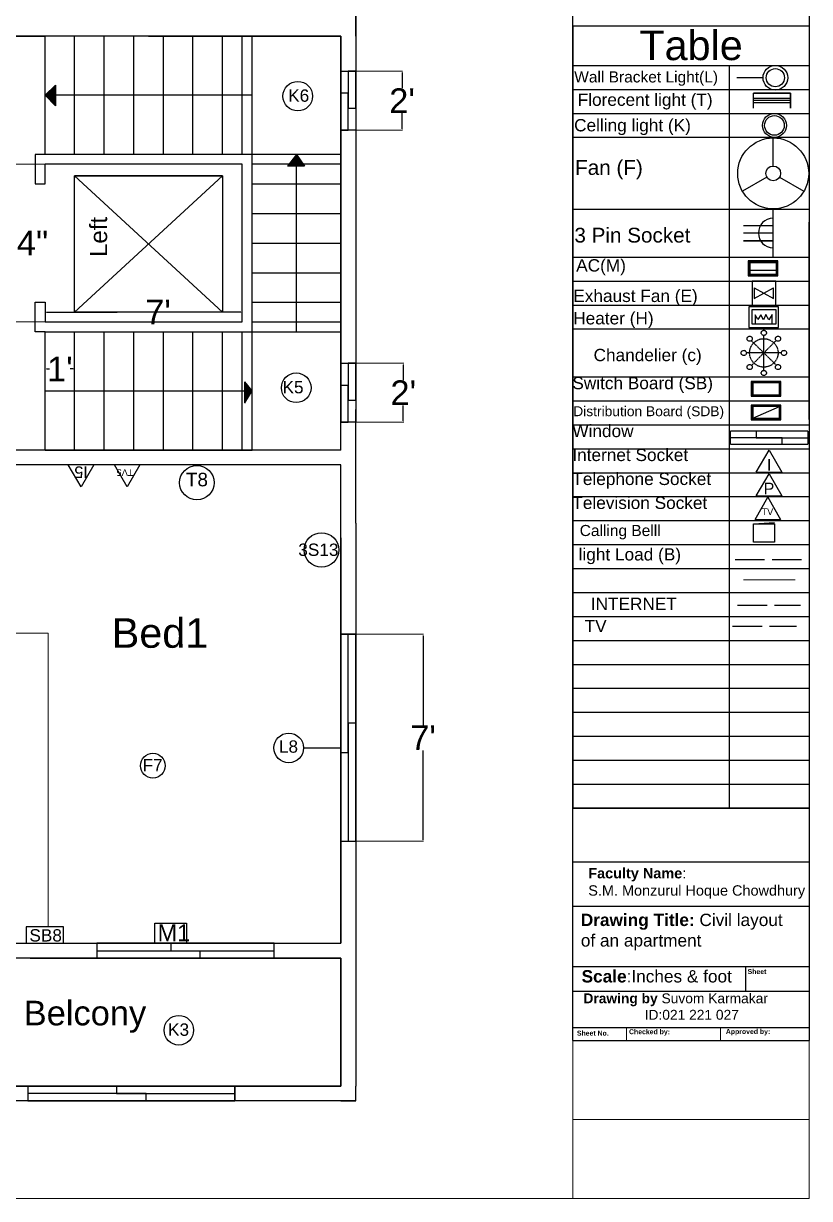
# Model space of a CAD drawing. Header units: inches. Extents: x 1396 to 31789, y 4626 to 27828.
# Drawn here: x 24686.2 to 25005, y 26035.4 to 26512.1 of the extents above; entities that cross this region are included whole.
import ezdxf
from ezdxf.enums import TextEntityAlignment as Align

# ---------------------------------------------------------------- set-up
doc = ezdxf.new("R2010")
doc.units = ezdxf.units.IN
doc.header["$MEASUREMENT"] = 0
doc.linetypes.add('ACAD_ISO02W100', pattern=[15, 12, -3])
for name, color, linetype in [('bath', 4, 'Continuous'), ('freecads.com', 7, 'Continuous'), ('iNTERNET', 30, 'ACAD_ISO02W100'), ('light_dwgmodels.com', 250, 'ACAD_ISO02W100'), ('TV WIRE', 62, 'ACAD_ISO02W100')]:
    doc.layers.add(name, color=color, linetype=linetype)
doc.layers.add('block cover', color=7, linetype='Continuous', lineweight=30)
doc.layers.add('text', color=6, linetype='Continuous', lineweight=9)
doc.styles.add('Arial', font='arial.ttf')
doc.styles.add('Arial_B_1', font='arialbd.ttf', dxfattribs={"height": 2})
doc.styles.get("Standard").update_dxf_attribs({"font": 'arial.ttf'})
doc.dimstyles.new('civil layout', dxfattribs={"dimtxt": 10, "dimasz": 0.625, "dimexe": 0.18, "dimexo": 0.0625, "dimgap": 0.09, "dimtad": 0, "dimtih": 1, "dimtoh": 1, "dimdec": 1, "dimzin": 0, "dimdsep": 46, "dimlunit": 4, "dimtxsty": 'Standard', "dimcen": 0.09, "dimclrd": 256, "dimclre": 256, "dimclrt": 256, "dimadec": 0, "dimazin": 0, "dimtfac": 1.5, "dimtdec": 1, "dimtofl": 0, "dimtmove": 0, "dimatfit": 0, "dimfxl": 1, "dimtolj": 1, "dimtzin": 0, "dimlwe": -1, "dimarcsym": 0})
pattern_1 = [(135, (24829.32332, 26108.02239), (-0.088388348, -0.088388348), [])]

# ---------------------------------------------------------------- blocks, each defined once
blk = doc.blocks.new('chandelier')
at = {"color": 0}
for p, q in [((193, -189), (-193, 189)), ((189, 193), (-189, -193)), ((0, -270), (0, 270)), ((270, 0), (-270, 0))]:
    blk.add_line(p, q, dxfattribs=at)
for centre, radius in [((-219, 219), 40), ((0, 0), 220), ((0, 310), 40), ((219, 219), 40), ((-310, 0), 40), ((310, 0), 40), ((-219, -219), 40), ((219, -219), 40), ((0, -310), 40)]:
    blk.add_circle(centre, radius, dxfattribs=at)
blk = doc.blocks.new('*D181')
at = {"layer": 'Defpoints', "color": 0, "transparency": 16777216}
for p in [(24694.91, 26387.02), (24706.91, 26387.02), (24706.91, 26371.95)]:
    blk.add_point(p, dxfattribs=at)
at = {"layer": 'text', "transparency": 16777216}
for p, q in [((24694.91, 26386.96), (24694.91, 26371.77)), ((24706.91, 26386.96), (24706.91, 26371.77))]:
    blk.add_line(p, q, dxfattribs=at)
at = {"layer": 'text', "lineweight": -2, "transparency": 16777216}
for p, q in [((24695.54, 26371.95), (24696.69, 26371.95)), ((24706.29, 26371.95), (24705.13, 26371.95))]:
    blk.add_line(p, q, dxfattribs=at)
at = {"layer": 'text', "transparency": 16777216}
for points in [[(24695.54, 26372.05), (24695.54, 26371.85), (24694.91, 26371.95)], [(24706.29, 26372.05), (24706.29, 26371.85), (24706.91, 26371.95)]]:
    blk.add_solid(points, dxfattribs=at)
at = {"layer": 'text', "transparency": 16777216, "insert": (24700.91, 26371.95), "char_height": 10, "attachment_point": 5}
blk.add_mtext("\\A1;1'", dxfattribs=at)
blk = doc.blocks.new('*D182')
at = {"layer": 'Defpoints', "color": 0, "transparency": 16777216}
for p in [(24682.28, 26455.02), (24694.91, 26455.02), (24694.91, 26391.02)]:
    blk.add_point(p, dxfattribs=at)
at = {"layer": 'text', "transparency": 16777216}
for p, q in [((24694.85, 26455.02), (24682.1, 26455.02)), ((24694.85, 26391.02), (24682.1, 26391.02))]:
    blk.add_line(p, q, dxfattribs=at)
at = {"layer": 'text', "lineweight": -2, "transparency": 16777216}
for p, q in [((24682.28, 26454.39), (24682.28, 26428.19)), ((24682.28, 26391.64), (24682.28, 26417.84))]:
    blk.add_line(p, q, dxfattribs=at)
at = {"layer": 'text', "transparency": 16777216}
for points in [[(24682.18, 26454.39), (24682.39, 26454.39), (24682.28, 26455.02)], [(24682.18, 26391.64), (24682.39, 26391.64), (24682.28, 26391.02)]]:
    blk.add_solid(points, dxfattribs=at)
at = {"layer": 'text', "transparency": 16777216, "insert": (24682.28, 26423.02), "char_height": 10, "attachment_point": 5}
blk.add_mtext('\\A1;5\'-4"', dxfattribs=at)
blk = doc.blocks.new('*D183')
at = {"layer": 'Defpoints', "color": 0, "transparency": 16777216}
for p in [(24694.91, 26395.02), (24694.91, 26391.02), (24774.91, 26391.02)]:
    blk.add_point(p, dxfattribs=at)
at = {"layer": 'text', "transparency": 16777216}
for p, q in [((24694.91, 26391.08), (24694.91, 26395.2)), ((24774.91, 26391.08), (24774.91, 26395.2))]:
    blk.add_line(p, q, dxfattribs=at)
at = {"layer": 'text', "lineweight": -2, "transparency": 16777216}
for p, q in [((24695.54, 26395.02), (24724.11, 26395.02)), ((24774.29, 26395.02), (24745.72, 26395.02))]:
    blk.add_line(p, q, dxfattribs=at)
at = {"layer": 'text', "transparency": 16777216}
for points in [[(24695.54, 26395.12), (24695.54, 26394.92), (24694.91, 26395.02)], [(24774.29, 26395.12), (24774.29, 26394.92), (24774.91, 26395.02)]]:
    blk.add_solid(points, dxfattribs=at)
at = {"layer": 'text', "transparency": 16777216, "insert": (24734.91, 26395.02), "char_height": 10, "attachment_point": 5}
blk.add_mtext("\\A1;   7'", dxfattribs=at)
blk = doc.blocks.new('*D186')
at = {"layer": 'Defpoints', "color": 0, "transparency": 16777216}
for p in [(24820.91, 26264.31), (24820.91, 26180.31), (24848.22, 26180.31)]:
    blk.add_point(p, dxfattribs=at)
at = {"layer": 'text', "transparency": 16777216}
for p, q in [((24820.98, 26264.31), (24848.4, 26264.31)), ((24820.98, 26180.31), (24848.4, 26180.31))]:
    blk.add_line(p, q, dxfattribs=at)
at = {"layer": 'text', "lineweight": -2, "transparency": 16777216}
for p, q in [((24848.22, 26263.69), (24848.22, 26227.4)), ((24848.22, 26180.94), (24848.22, 26217.22))]:
    blk.add_line(p, q, dxfattribs=at)
at = {"layer": 'text', "transparency": 16777216}
for points in [[(24848.11, 26263.69), (24848.32, 26263.69), (24848.22, 26264.31)], [(24848.11, 26180.94), (24848.32, 26180.94), (24848.22, 26180.31)]]:
    blk.add_solid(points, dxfattribs=at)
at = {"layer": 'text', "transparency": 16777216, "insert": (24848.22, 26222.31), "char_height": 10, "width": 23.3269, "attachment_point": 5}
blk.add_mtext("\\A1;7'", dxfattribs=at)
blk = doc.blocks.new('*D188')
at = {"layer": 'Defpoints', "color": 0, "transparency": 16777216}
for p in [(24820.91, 26492.81), (24820.91, 26468.81), (24839.72, 26468.81)]:
    blk.add_point(p, dxfattribs=at)
at = {"layer": 'text', "transparency": 16777216}
for p, q in [((24820.98, 26492.81), (24839.9, 26492.81)), ((24820.98, 26468.81), (24839.9, 26468.81))]:
    blk.add_line(p, q, dxfattribs=at)
at = {"layer": 'text', "lineweight": -2, "transparency": 16777216}
for p, q in [((24839.72, 26492.19), (24839.72, 26485.92)), ((24839.72, 26469.44), (24839.72, 26475.7))]:
    blk.add_line(p, q, dxfattribs=at)
at = {"layer": 'text', "transparency": 16777216}
for points in [[(24839.61, 26492.19), (24839.82, 26492.19), (24839.72, 26492.81)], [(24839.61, 26469.44), (24839.82, 26469.44), (24839.72, 26468.81)]]:
    blk.add_solid(points, dxfattribs=at)
at = {"layer": 'text', "transparency": 16777216, "insert": (24839.72, 26480.81), "char_height": 10, "attachment_point": 5}
blk.add_mtext("\\A1;2'", dxfattribs=at)
blk = doc.blocks.new('*D189')
at = {"layer": 'Defpoints', "color": 0, "transparency": 16777216}
for p in [(24820.91, 26374.31), (24820.91, 26350.31), (24840.22, 26350.31)]:
    blk.add_point(p, dxfattribs=at)
at = {"layer": 'text', "transparency": 16777216}
for p, q in [((24820.98, 26374.31), (24840.4, 26374.31)), ((24820.98, 26350.31), (24840.4, 26350.31))]:
    blk.add_line(p, q, dxfattribs=at)
at = {"layer": 'text', "lineweight": -2, "transparency": 16777216}
for p, q in [((24840.22, 26373.69), (24840.22, 26367.42)), ((24840.22, 26350.94), (24840.22, 26357.2))]:
    blk.add_line(p, q, dxfattribs=at)
at = {"layer": 'text', "transparency": 16777216}
for points in [[(24840.11, 26373.69), (24840.32, 26373.69), (24840.22, 26374.31)], [(24840.11, 26350.94), (24840.32, 26350.94), (24840.22, 26350.31)]]:
    blk.add_solid(points, dxfattribs=at)
at = {"layer": 'text', "transparency": 16777216, "insert": (24840.22, 26362.31), "char_height": 10, "attachment_point": 5}
blk.add_mtext("\\A1;2'", dxfattribs=at)

msp = doc.modelspace()

# ---------------------------------------------------------------- hatches: boundary and pattern name
h = msp.add_hatch()
h.set_pattern_fill('ANSI31', color=256, angle=90)
h.set_pattern_definition(pattern_1)
h.paths.add_polyline_path([(24694.91, 26483.02), (24699.08, 26478.7), (24699.08, 26483.02)])
h.paths.add_polyline_path([(24694.91, 26483.02), (24699.08, 26483.02), (24699.08, 26487.08)])
h = msp.add_hatch()
h.set_pattern_fill('ANSI31', color=256, angle=90)
h.set_pattern_definition(pattern_1)
h.paths.add_polyline_path([(24793.3, 26454.23), (24796.91, 26454.23), (24796.91, 26459.02)])
h.paths.add_polyline_path([(24796.91, 26459.02), (24796.91, 26454.23), (24800.19, 26454.23)])
h = msp.add_hatch()
h.set_pattern_fill('ANSI31', color=256, angle=90)
h.set_pattern_definition(pattern_1)
h.paths.add_polyline_path([(24776, 26366.76), (24776, 26363.03), (24778.91, 26363.03)])
h.paths.add_polyline_path([(24776, 26363.03), (24776, 26358.18), (24778.91, 26363.03)])

# ---------------------------------------------------------------- linework, layer by layer
for p, q in [((24643.02, 26507.02), (24694.91, 26507.02)), ((24694.91, 26459.02), (24694.91, 26507.02)), ((24814.91, 26507.02), (24694.91, 26507.02)), ((24706.91, 26459.02), (24706.91, 26507.02)), ((24718.91, 26459.02), (24718.91, 26507.02)), ((24730.91, 26459.02), (24730.91, 26507.02)), ((24742.91, 26459.02), (24742.91, 26507.02)), ((24754.91, 26459.02), (24754.91, 26507.02)), ((24766.91, 26459.02), (24766.91, 26507.02)), ((24774.91, 26459.02), (24774.91, 26507.02)), ((24778.91, 26339.02), (24778.91, 26507.02)), ((24814.91, 26339.02), (24814.91, 26507.02)), ((24694.91, 26483.02), (24699.08, 26487.08)), ((24778.91, 26483.02), (24694.91, 26483.02)), ((24694.91, 26483.02), (24699.08, 26478.7)), ((24699.08, 26487.08), (24699.08, 26478.7)), ((24990.25, 26454.29), (24990.25, 26465.69)), ((24694.91, 26459.02), (24690.91, 26459.02)), ((24690.91, 26459.02), (24690.91, 26447.02)), ((24814.91, 26459.02), (24694.91, 26459.02)), ((24796.91, 26459.02), (24793.3, 26454.23)), ((24796.91, 26387.02), (24796.91, 26459.02)), ((24796.91, 26459.02), (24800.19, 26454.23)), ((24814.91, 26387.02), (24814.91, 26459.02)), ((24774.91, 26455.02), (24694.91, 26455.02)), ((24694.91, 26447.02), (24694.91, 26455.02)), ((24774.91, 26391.02), (24774.91, 26455.02)), ((24814.91, 26455.02), (24778.91, 26455.02)), ((24800.19, 26454.23), (24793.3, 26454.23)), ((24706.91, 26395.02), (24766.91, 26450.29)), ((24766.91, 26450.29), (24706.91, 26450.29)), ((24706.91, 26450.29), (24766.91, 26395.02)), ((24987.65, 26449.79), (24977.78, 26444.09)), ((24992.85, 26449.79), (25002.72, 26444.09)), ((24690.91, 26447.02), (24694.91, 26447.02)), ((24778.91, 26447.02), (24814.91, 26447.02)), ((24778.91, 26435.02), (24814.91, 26435.02)), ((24990.19, 26417.37), (24990.19, 26436.76)), ((24990.19, 26427.07), (24978.19, 26427.07)), ((24778.91, 26423.02), (24814.91, 26423.02)), ((24990.19, 26424), (24978.19, 26424)), ((24778.91, 26411.02), (24814.91, 26411.02)), ((24690.91, 26387.02), (24690.91, 26399.02)), ((24690.91, 26399.02), (24694.91, 26399.02)), ((24694.91, 26399.02), (24694.91, 26391.02)), ((24778.91, 26399.02), (24814.91, 26399.02)), ((24694.91, 26391.02), (24774.91, 26391.02)), ((24778.91, 26391.02), (24814.91, 26391.02)), ((24694.91, 26387.02), (24690.91, 26387.02)), ((24694.91, 26339.02), (24694.91, 26387.02)), ((24694.91, 26387.02), (24814.91, 26387.02)), ((24694.91, 26339.04), (24694.91, 26387.02)), ((24706.91, 26339.02), (24706.91, 26387.02)), ((24706.91, 26339.04), (24706.91, 26387.02)), ((24718.91, 26339.02), (24718.91, 26387.02)), ((24718.91, 26339.04), (24718.91, 26387.02)), ((24730.91, 26339.02), (24730.91, 26387.02)), ((24730.91, 26339.04), (24730.91, 26387.02)), ((24742.91, 26339.02), (24742.91, 26387.02)), ((24742.91, 26339.04), (24742.91, 26387.02)), ((24754.91, 26339.02), (24754.91, 26387.02)), ((24754.91, 26339.04), (24754.91, 26387.02)), ((24766.91, 26339.02), (24766.91, 26387.02)), ((24766.91, 26339.04), (24766.91, 26387.02)), ((24774.91, 26339.02), (24774.91, 26387.02)), ((24778.91, 26339.04), (24778.91, 26387.02)), ((24778.91, 26363.03), (24776, 26366.76)), ((24776, 26358.18), (24776, 26366.76)), ((24694.91, 26363.03), (24778.91, 26363.03)), ((24776, 26358.18), (24778.91, 26363.03)), ((24820.91, 26339.02), (24820.91, 26355.45)), ((24694.91, 26339.02), (24778.91, 26339.02)), ((24813.11, 26339.11), (24814.91, 26339.11)), ((24820.91, 26333.02), (24820.91, 26339.02)), ((24814.91, 26333.02), (24773.02, 26333.04)), ((24814.91, 26303.45), (24814.91, 26333.02)), ((24820.91, 26309.45), (24820.91, 26333.02)), ((24799.75, 26218.2), (24814.75, 26218.2))]:
    msp.add_line(p, q)
at = {"color": 7, "true_color": 0xffffff}
msp.add_line((24986.13, 26490.12), (24975.57, 26490.12), dxfattribs=at)
at = {"color": 252, "true_color": 0x939598}
for p, q in [((24997.25, 26481.69), (24982.25, 26481.69)), ((24997.25, 26481.69), (24982.25, 26481.69)), ((24997.25, 26479.95), (24982.25, 26479.95))]:
    msp.add_line(p, q, dxfattribs=at)
at = {"color": 4}
for p, q in [((24997.25, 26480.91), (24982.25, 26480.91)), ((24982.59, 26400.57), (24990.32, 26404.92)), ((24982.59, 26404.92), (24990.32, 26400.57))]:
    msp.add_line(p, q, dxfattribs=at)
at = {"color": 1}
for p, q in [((24984.07, 26392), (24982.98, 26393.95)), ((24982.98, 26393.95), (24982.98, 26390.13)), ((24985.3, 26393.97), (24984.07, 26392)), ((24986.33, 26391.94), (24985.3, 26393.97)), ((24987.31, 26394.01), (24986.33, 26391.94)), ((24988.51, 26391.92), (24987.31, 26394.01)), ((24989.82, 26394.01), (24988.51, 26391.92)), ((24989.82, 26390.13), (24989.82, 26394.01))]:
    msp.add_line(p, q, dxfattribs=at)
at = {"color": 0}
for p, q in [((24983.41, 26330.07), (24988.6, 26339.05)), ((24988.6, 26339.05), (24993.78, 26330.07)), ((24709.52, 26324.09), (24704.34, 26333.07)), ((24714.71, 26333.07), (24704.34, 26333.07)), ((24714.71, 26333.07), (24709.52, 26324.09)), ((24728.22, 26324.09), (24723.03, 26333.07)), ((24733.4, 26333.07), (24723.03, 26333.07)), ((24733.4, 26333.07), (24728.22, 26324.09)), ((24983.41, 26330.07), (24993.78, 26330.07)), ((24983.37, 26320.48), (24988.56, 26329.46)), ((24988.56, 26329.46), (24993.74, 26320.48)), ((24983.37, 26320.48), (24993.74, 26320.48)), ((24982.89, 26310.91), (24988.07, 26319.89)), ((24988.07, 26319.89), (24993.25, 26310.91)), ((24982.89, 26310.91), (24993.25, 26310.91))]:
    msp.add_line(p, q, dxfattribs=at)
at = {"color": 7}
msp.add_line((24982.27, 26309.17), (24990.77, 26309.67), dxfattribs=at)
at = {"color": 143, "true_color": 0x7aafdf}
for p, q in [((24715.87, 26135.92), (24787.87, 26135.92)), ((24745.87, 26138.92), (24745.87, 26135.92)), ((24757.87, 26132.89), (24757.87, 26135.92))]:
    msp.add_line(p, q, dxfattribs=at)
for points in [[(24820.91, 26075.02), (23968.91, 26075.02), (23968.91, 26687.02), (24820.91, 26687.02), (24820.91, 26355.45)], [(24820.91, 26507.02), (24820.91, 26561.02)], [(24820.91, 26513.02), (24820.91, 26507.02)], [(24820.91, 26513.02), (24820.91, 26507.02)], [(24742.91, 26507.02), (24643.02, 26507.02)], [(24736.91, 26507.02), (24814.91, 26507.02)], [(24814.91, 26507.02), (24814.91, 26355.45)], [(24814.91, 26355.45), (24814.91, 26507.02)], [(24814.91, 26507.02), (24814.91, 26355.45)], [(24978.19, 26424), (24990.19, 26424), (24990.19, 26430), (24978.19, 26430)], [(24643.02, 26339.11), (24813.11, 26339.11)], [(24778.91, 26339.04), (24643.02, 26339.11)], [(24773.03, 26339.04), (24778.91, 26339.04)], [(24773.02, 26333.04), (24646.02, 26333.11)], [(24820.91, 26309.45), (24820.91, 26081.02)], [(24814.91, 26303.45), (24814.91, 26138.92)], [(24814.91, 26138.92), (24814.91, 26303.45)], [(24682.83, 26138.92), (24688.83, 26138.92)], [(24688.83, 26138.92), (24814.91, 26138.92)], [(24688.83, 26138.92), (24694.83, 26138.92)], [(24808.91, 26138.92), (24814.91, 26138.92)], [(24814.91, 26132.92), (24814.91, 26081.02), (24644.83, 26081.02)], [(24644.83, 26081.02), (24814.91, 26081.02), (24814.91, 26132.92)], [(24814.7, 26081.02), (24644.83, 26081.02), (24644.83, 26132.92), (24648.83, 26132.92)], [(24688.83, 26132.92), (24682.83, 26132.92)], [(24688.83, 26132.92), (24814.7, 26132.92)], [(24814.91, 26132.92), (24688.83, 26132.92)], [(24694.83, 26132.92), (24688.83, 26132.92)], [(24814.91, 26132.92), (24808.91, 26132.92)], [(24814.91, 26075.02), (24820.91, 26075.02), (24820.91, 26081.02)]]:
    msp.add_lwpolyline(points)
at = {"color": 146, "true_color": 0x105689}
for points in [[(24814.91, 26492.81), (24820.91, 26492.81), (24820.91, 26468.81), (24814.91, 26468.81)], [(24814.91, 26374.31), (24820.91, 26374.31), (24820.91, 26350.31), (24814.91, 26350.31)]]:
    msp.add_lwpolyline(points, close=True, dxfattribs=at)
at = {"color": 165, "true_color": 0x5e67af}
for points in [[(24820.91, 26492.81), (24817.91, 26492.81), (24817.91, 26477.81), (24820.91, 26477.81)], [(24817.91, 26483.81), (24814.91, 26483.81), (24814.91, 26468.81), (24817.91, 26468.81)], [(24820.91, 26374.31), (24817.91, 26374.31), (24817.91, 26359.31), (24820.91, 26359.31)], [(24817.91, 26365.31), (24814.91, 26365.31), (24814.91, 26350.31), (24817.91, 26350.31)]]:
    msp.add_lwpolyline(points, close=True, dxfattribs=at)
at = {"color": 252, "true_color": 0x939598}
msp.add_lwpolyline([(24997.25, 26477.8), (24997.25, 26483.8), (24982.25, 26483.8)], dxfattribs=at)
at = {"color": 251, "true_color": 0x636466}
msp.add_lwpolyline([(24982.25, 26477.8), (24982.25, 26483.8), (24997.25, 26483.8), (24997.25, 26477.8)], dxfattribs=at)
for points in [[(24706.91, 26395.02), (24706.91, 26450.29), (24766.91, 26450.29), (24766.91, 26395.02)], [(24980.13, 26409.79), (24992.13, 26409.79), (24992.13, 26415.79), (24980.13, 26415.79)], [(24981.37, 26360.9), (24993.37, 26360.9), (24993.37, 26366.9), (24981.37, 26366.9)], [(24981.96, 26361.53), (24992.84, 26361.53), (24992.84, 26366.27), (24981.96, 26366.27)], [(24981.37, 26351.31), (24993.37, 26351.31), (24993.37, 26357.31), (24981.37, 26357.31)], [(24981.96, 26351.94), (24992.84, 26351.94), (24992.84, 26356.68), (24981.96, 26356.68)], [(24687.31, 26138.92), (24702.36, 26138.92), (24702.36, 26145.65), (24687.31, 26145.65)], [(24752.34, 26138.92), (24739.4, 26138.92), (24739.4, 26147.09), (24752.34, 26147.09)]]:
    msp.add_lwpolyline(points, close=True)
at = {"color": 143, "true_color": 0x7aafdf}
for points in [[(24980.41, 26410.1), (24991.84, 26410.1), (24991.84, 26415.48), (24980.41, 26415.48)], [(24820.91, 26180.31), (24820.91, 26264.31), (24814.91, 26264.31), (24814.91, 26180.31)], [(24817.91, 26216.31), (24817.91, 26264.31), (24814.91, 26264.31), (24814.91, 26216.31)], [(24820.91, 26180.31), (24820.91, 26228.31), (24817.91, 26228.31), (24817.91, 26180.31)], [(24715.87, 26132.92), (24787.87, 26132.92), (24787.87, 26138.92), (24715.87, 26138.92)], [(24687.87, 26075.02), (24771.87, 26075.02), (24771.87, 26081.02), (24687.87, 26081.02)], [(24687.87, 26075.02), (24735.87, 26075.02), (24735.87, 26078.02), (24687.87, 26078.02)], [(24723.87, 26078.02), (24771.87, 26078.02), (24771.87, 26081.02), (24723.87, 26081.02)]]:
    msp.add_lwpolyline(points, close=True, dxfattribs=at)
at = {"color": 1}
for points in [[(24980.71, 26410.42), (24991.59, 26410.42), (24991.59, 26415.16), (24980.71, 26415.16)], [(24980.71, 26415.16), (24991.59, 26415.16), (24991.59, 26411.96), (24980.71, 26411.96)]]:
    msp.add_lwpolyline(points, close=True, dxfattribs=at)
at = {"color": 251, "true_color": 0x636466}
for points in [[(24981.66, 26397.9), (24991.38, 26397.9), (24991.38, 26407.62), (24981.66, 26407.62)], [(24992.42, 26397.21), (24980.42, 26397.21), (24980.42, 26388.83), (24992.42, 26388.83)], [(24991.26, 26390.09), (24981.66, 26390.09), (24981.66, 26396.1), (24991.26, 26396.1)]]:
    msp.add_lwpolyline(points, close=True, dxfattribs=at)
at = {"color": 4}
for points in [[(24982.59, 26404.92), (24982.59, 26400.57)], [(24990.32, 26400.57), (24990.32, 26404.92)]]:
    msp.add_lwpolyline(points, dxfattribs=at)
for points in [[(24981.66, 26361.21), (24993.08, 26361.21), (24993.08, 26366.58), (24981.66, 26366.58)], [(24981.66, 26351.62), (24993.08, 26351.62), (24993.08, 26357), (24981.66, 26357)]]:
    msp.add_lwpolyline(points, close=True, dxfattribs=at)
at = {"color": 143, "true_color": 0x7aafdf}
for points in [[(25004.3, 26346.68), (24972.89, 26346.68)], [(25004.3, 26346.68), (24983.36, 26346.68), (24983.36, 26344.06), (25004.3, 26344.06)], [(24972.89, 26341.44), (24993.83, 26341.44), (24993.83, 26344.06), (24972.89, 26344.06)], [(24972.89, 26341.44), (25004.3, 26341.44)], [(24814.91, 26264.31), (24820.91, 26264.31)], [(24817.91, 26264.31), (24820.91, 26264.31)], [(24771.87, 26081.02), (24771.87, 26075.02)], [(24771.87, 26078.02), (24771.87, 26075.02)]]:
    msp.add_lwpolyline(points, dxfattribs=at)
at = {"color": 7}
msp.add_lwpolyline([(24982.27, 26309.17), (24990.77, 26309.17), (24990.77, 26301.67), (24982.27, 26301.67)], close=True, dxfattribs=at)
at = {"color": 7, "true_color": 0xffffff}
msp.add_circle((24991.13, 26490.12), 5, dxfattribs=at)
at = {"color": 4}
for centre, radius in [((24991.13, 26490.12), 3.69), ((24990.75, 26470.78), 3.99), ((24990.25, 26451.29), 3)]:
    msp.add_circle(centre, radius, dxfattribs=at)
for centre, radius in [((24797.41, 26482.64), 6), ((24990.75, 26470.78), 4.86), ((24796.79, 26364.33), 6), ((24756.49, 26325.82), 7), ((24807.03, 26298.53), 7), ((24793.75, 26218.2), 6), ((24738.64, 26210.99), 5.02), ((24749.17, 26103.67), 6)]:
    msp.add_circle(centre, radius)
at = {"color": 251, "true_color": 0x636466}
msp.add_circle((24990.25, 26451.29), 14.4, dxfattribs=at)
at = {"color": 4}
msp.add_arc((24990.25, 26427.11), 6, 90.929, 269.071, dxfattribs=at)
at = {"layer": 'bath', "color": 254, "true_color": 0xddb3d4}
for p, q in [((24908.78, 26511.23), (25004.78, 26511.23)), ((24908.78, 26511.23), (24908.78, 26193.79)), ((24908.97, 26511.23), (24908.97, 26193.79)), ((25004.78, 26511.23), (25004.78, 26193.79)), ((24908.78, 26495.11), (25004.78, 26495.11)), ((24972.45, 26495.11), (24972.45, 26193.79)), ((24908.78, 26485.39), (25004.78, 26485.39)), ((24908.78, 26475.67), (25004.78, 26475.67)), ((24908.78, 26465.95), (25004.78, 26465.95)), ((24908.78, 26436.79), (25004.78, 26436.79)), ((24908.78, 26417.35), (25004.78, 26417.35)), ((24908.78, 26407.63), (25004.78, 26407.63)), ((24908.78, 26397.91), (25004.78, 26397.91)), ((24908.78, 26388.19), (25004.78, 26388.19)), ((24908.78, 26368.75), (25004.78, 26368.75)), ((24908.78, 26359.03), (25004.78, 26359.03)), ((24908.78, 26349.31), (25004.78, 26349.31)), ((24908.78, 26339.59), (25004.78, 26339.59)), ((24908.78, 26329.87), (25004.78, 26329.87)), ((24908.78, 26320.15), (25004.78, 26320.15)), ((24908.78, 26310.43), (25004.78, 26310.43)), ((24908.78, 26300.71), (25004.78, 26300.71)), ((24908.78, 26290.99), (25004.78, 26290.99)), ((24908.78, 26281.27), (25004.78, 26281.27)), ((24908.78, 26271.55), (25004.78, 26271.55)), ((24908.78, 26261.83), (25004.78, 26261.83)), ((24908.78, 26252.11), (25004.78, 26252.11)), ((24908.78, 26242.39), (25004.78, 26242.39)), ((24908.78, 26232.67), (25004.78, 26232.67)), ((24908.78, 26222.95), (25004.78, 26222.95)), ((24908.78, 26213.23), (25004.78, 26213.23)), ((24908.78, 26203.51), (25004.78, 26203.51)), ((24908.78, 26193.79), (25004.78, 26193.79)), ((24908.97, 26193.79), (25004.97, 26193.79))]:
    msp.add_line(p, q, dxfattribs=at)
at = {"layer": 'bath', "color": 0, "linetype": 'ACAD_ISO02W100'}
msp.add_line((24981.96, 26351.94), (24992.84, 26356.68), dxfattribs=at)
at = {"layer": 'bath', "color": 4, "linetype": 'ACAD_ISO02W100'}
for p, q in [((24972.89, 26341.44), (24972.89, 26346.68)), ((25004.3, 26346.68), (25004.3, 26341.44))]:
    msp.add_line(p, q, dxfattribs=at)
at = {"layer": 'block cover'}
msp.add_lwpolyline([(24814.91, 26339.02), (24814.91, 26507.02)], dxfattribs=at)
at = {"layer": 'freecads.com', "lineweight": 30}
for p, q in [((24908.97, 26432.5), (24908.97, 26522.5)), ((25004.78, 26522.5), (25004.78, 26432.5)), ((24908.97, 26511.23), (25004.78, 26511.23)), ((24908.97, 26431.5), (24908.97, 26350.5)), ((25004.78, 26351.5), (25004.78, 26431.5)), ((24908.97, 26099.5), (24908.97, 26350.5)), ((25004.78, 26350.5), (25004.78, 26099.5)), ((24908.97, 26193.94), (25004.78, 26193.94)), ((24908.97, 26171.94), (25004.78, 26171.94)), ((24908.97, 26153.94), (25004.78, 26153.94)), ((24908.97, 26129.5), (25004.78, 26129.5)), ((24979.01, 26129.5), (24979.01, 26119.5)), ((24908.97, 26119.5), (25004.78, 26119.5)), ((24908.97, 26104.74), (25004.78, 26104.74)), ((24908.97, 26099.5), (25004.78, 26099.5))]:
    msp.add_line(p, q, dxfattribs=at)
at = {"layer": 'iNTERNET', "lineweight": 25}
msp.add_line((24975.77, 26276.17), (25001.27, 26276.17), dxfattribs=at)
at = {"layer": 'light_dwgmodels.com'}
msp.add_line((24974.77, 26294.67), (25001.77, 26294.67), dxfattribs=at)
at = {"layer": 'text', "color": 0}
for p, q in [((24908.97, 26431.5), (24908.97, 26432.5)), ((24930.79, 26104.37), (24930.79, 26099.46)), ((24968.88, 26104.51), (24968.88, 26099.5)), ((24930.79, 26099.46), (24968.51, 26099.46))]:
    msp.add_line(p, q, dxfattribs=at)
at = {"layer": 'text', "color": 3}
msp.add_line((24978.22, 26286.39), (24999.22, 26286.39), dxfattribs=at)
at = {"layer": 'text', "color": 1, "linetype": 'Continuous'}
for p, q in [((24644.83, 26264.77), (24696.22, 26264.77)), ((24696.22, 26264.77), (24696.22, 26145.65))]:
    msp.add_line(p, q, dxfattribs=at)
at = {"layer": 'text', "color": 7}
for p, q in [((24908.97, 26099.5), (24908.97, 26035.39)), ((24908.97, 26035.39), (24908.97, 26067.45)), ((24908.97, 26067.45), (25004.78, 26067.45))]:
    msp.add_line(p, q, dxfattribs=at)
at = {"layer": 'text', "color": 0}
msp.add_lwpolyline([(23878.22, 26819.5), (25004.78, 26819.5), (25004.78, 26035.39), (23878.22, 26035.39)], close=True, dxfattribs=at)
at = {"layer": 'TV WIRE', "lineweight": 25}
msp.add_line((24973.77, 26267.67), (24999.77, 26267.67), dxfattribs=at)

# ---------------------------------------------------------------- block references
at = {"layer": 'light_dwgmodels.com', "color": 3, "xscale": 0.02625, "yscale": 0.02625, "zscale": 0.02625}
msp.add_blockref('chandelier', (24986.46, 26378.47), dxfattribs=at)

# ---------------------------------------------------------------- texts
for s, p in [('K6', (24793.51, 26480.38)), ('K5', (24791.22, 26362.07)), ('L8', (24789.76, 26216.27)), ('F7', (24734.47, 26208.73)), ('SB8', (24688.55, 26139.66)), ('K3', (24744.79, 26101.41))]:
    msp.add_text(s, height=5).set_placement(p)
at = {"color": 0, "style": 'Arial'}
for s, p in [('I', (24988.6, 26333.07)), ('P', (24988.56, 26323.47))]:
    msp.add_text(s, height=4.67, dxfattribs=at).set_placement(p, align=Align.MIDDLE_CENTER)
msp.add_text('I5', height=4.666, rotation=180, dxfattribs=at).set_placement((24709.52, 26330.08), align=Align.MIDDLE_CENTER)
at = {"width": 10, "attachment_point": 6}
for s, insert, char_height in [('T8', (24760.99, 26327.05), 5.5), ('3S13', (24813.93, 26298.58), 5)]:
    msp.add_mtext(s, dxfattribs=dict(at, insert=insert, char_height=char_height))
at = {"color": 7, "insert": (24911.77, 26308.67), "char_height": 4.5, "attachment_point": 1}
msp.add_mtext_dynamic_manual_height_columns('{\\C4;Calling Belll}', width=43.5, gutter_width=1, heights=[0], dxfattribs=at)
at = {"insert": (24740.55, 26146.58), "char_height": 6.811, "attachment_point": 1}
msp.add_mtext_dynamic_manual_height_columns('{\\C1;M1}', width=32.0118, gutter_width=1.36, heights=[0], dxfattribs=at)
at = {"layer": 'bath', "color": 254, "linetype": 'ACAD_ISO02W100', "true_color": 0xddb3d4}
msp.add_text('Table', height=12, dxfattribs=at).set_placement((24935.97, 26497.27))
at = {"layer": 'bath', "color": 1, "linetype": 'ACAD_ISO02W100', "attachment_point": 1}
for s, width, heights, insert, char_height in [('\\pxql;{\\C256;Wall Bracket Light(L)}', 68.5772, [2.06], (24909.54, 26492.71), 4.5), ('{\\C4;Fan (F)}', 63.6606, [0.00524], (24909.9, 26456.71), 6), ('{\\C4;3 Pin Socket}', 63.6606, [0], (24909.61, 26429.25), 6), ('{\\C4;AC(M)}', 63.6606, [0], (24910.34, 26416.49), 5), ('\\pxqc;{\\C256;Exhaust Fan (E)}', 63.0102, [0], (24902.89, 26404.12), 5)]:
    msp.add_mtext_dynamic_manual_height_columns(s, width=width, gutter_width=1, heights=heights, dxfattribs=dict(at, insert=insert, char_height=char_height))
at = {"layer": 'bath', "color": 0, "insert": (24910.96, 26483.71), "char_height": 5, "attachment_point": 1}
msp.add_mtext_dynamic_manual_height_columns('{\\C4;Florecent light (T)}', width=60.3012, gutter_width=1, heights=[0], dxfattribs=at)
at = {"layer": 'bath', "color": 4, "linetype": 'ACAD_ISO02W100', "attachment_point": 1}
for s, width, gutter_width, insert, char_height in [('\\pxqc;Heater (H)', 63.6606, 1, (24893.62, 26395.04), 5), ('\\pxqc;Chandelier (c)', 63.6606, 1, (24907.5, 26380.12), 5), ('Switch Board (SB)', 63.6606, 1, (24908.78, 26368.75), 5), ('Distribution Board (SDB)', 996.0397, 1, (24909.16, 26356.8), 4), ('Window', 63.6606, 1, (24908.78, 26349.31), 5), ('Internet Socket', 63.6606, 1, (24908.78, 26339.59), 5), ('Telephone Socket', 63.6606, 1, (24908.78, 26329.87), 5), ('Television Socket', 63.6606, 1, (24908.78, 26320.15), 5), ('{\\C31;\\c6737150;TV}', 7.776, 0.9, (24985.48, 26315.4), 2.7)]:
    msp.add_mtext_dynamic_manual_height_columns(s, width=width, gutter_width=gutter_width, heights=[0], dxfattribs=dict(at, insert=insert, char_height=char_height))
at = {"layer": 'bath', "color": 4, "linetype": 'ACAD_ISO02W100', "insert": (24730.81, 26328.58), "char_height": 2.7, "attachment_point": 1, "rotation": 180}
msp.add_mtext_dynamic_manual_height_columns('{\\C31;\\c6737150;TV5}', width=7.776, gutter_width=0.9, heights=[0], dxfattribs=at)
at = {"layer": 'freecads.com', "lineweight": 30, "style": 'Arial_B_1'}
for s, p in [('Sheet', (24979.87, 26126.47)), ('Sheet No.', (24910.64, 26101.48)), ('Checked by:', (24931.78, 26102.05)), ('Approved by:', (24971.05, 26102.14))]:
    msp.add_text(s, height=2, dxfattribs=at).set_placement(p)
at = {"layer": 'iNTERNET', "lineweight": 25, "insert": (24916.27, 26279.17), "char_height": 5, "attachment_point": 1}
msp.add_mtext_dynamic_manual_height_columns('INTERNET', width=20.5, gutter_width=1, heights=[0], dxfattribs=at)
at = {"layer": 'light_dwgmodels.com', "insert": (24911.33, 26299.25), "char_height": 5, "attachment_point": 1}
msp.add_mtext_dynamic_manual_height_columns('{\\C4;light Load (B)}', width=48, gutter_width=1, heights=[0.327], dxfattribs=at)
at = {"layer": 'text', "color": 0, "attachment_point": 1}
for s, width, gutter_width, heights, insert, char_height in [('{\\C4;Celling light (K)}', 59.5205, 1, [0], (24909.51, 26473.36), 5), ('{\\fArial|b1|i0|c0|p34;Faculty Name\\fArial|b0|i0|c0|p34;\\C256;: \\PS.M. Monzurul Hoque Chowdhury}', 266.8461, 0.839, [26.56], (24915.24, 26169.47), 4.1966), ('{\\fArial|b1|i0|c0|p34;\\C7;Drawing Title:\\fArial|b0|i0|c0|p34;\\C256;\\c0; \\C256;Civil layout of an apartment}', 83.2593, 1, [0], (24912.22, 26150.94), 5), ('{\\fArial|b1|i0|c0|p34;\\C7;Scale\\fArial|b0|i0|c0|p34;\\C256;:Inches & foot}', 74.0805, 1, [0], (24912.54, 26128.04), 5), ('{\\fArial|b1|i0|c0|p34;\\C9;Drawing by\\C256; \\fArial|b0|i0|c0|p34;Suvom Karmakar\\P                ID:021 221 027}', 88.5075, 1, [0], (24913.29, 26118.6), 4)]:
    msp.add_mtext_dynamic_manual_height_columns(s, width=width, gutter_width=gutter_width, heights=heights, dxfattribs=dict(at, insert=insert, char_height=char_height))
at = {"layer": 'text', "insert": (24713.07, 26417.37), "char_height": 7, "attachment_point": 1, "rotation": 90}
msp.add_mtext_dynamic_manual_height_columns('Left', width=36.3627, gutter_width=1, heights=[0], dxfattribs=at)
at = {"layer": 'text', "attachment_point": 1}
for s, width, insert, char_height in [('Bed1', 25.2737, (24721.96, 26270.84), 12), ('Belcony', 43.4977, (24686.25, 26115.64), 10)]:
    msp.add_mtext_dynamic_manual_height_columns(s, width=width, gutter_width=1, heights=[0], dxfattribs=dict(at, insert=insert, char_height=char_height))
at = {"layer": 'TV WIRE', "lineweight": 25, "insert": (24913.77, 26270.17), "char_height": 5, "attachment_point": 1}
msp.add_mtext_dynamic_manual_height_columns('TV', width=15, gutter_width=1, heights=[0], dxfattribs=at)

# ---------------------------------------------------------------- dimensions: what is measured, and where the dimension line sits
at = {"layer": 'text', "color": 7}
for base, p1, p2, picture, middle in [((24839.72, 26468.81), (24820.91, 26492.81), (24820.91, 26468.81), '*D188', (24839.72, 26480.81)), ((24840.22, 26350.31), (24820.91, 26374.31), (24820.91, 26350.31), '*D189', (24840.22, 26362.31))]:
    dim = msp.add_linear_dim(base=base, p1=p1, p2=p2, angle=90, dimstyle='civil layout', dxfattribs=at)
    dim.commit()
    dim.dimension.update_dxf_attribs({"geometry": picture, "text_midpoint": middle})
at = {"layer": 'text'}
for base, p1, p2, angle, picture, middle in [((24682.28, 26455.02), (24694.91, 26391.02), (24694.91, 26455.02), 90, '*D182', (24682.28, 26423.02)), ((24706.91, 26371.95), (24694.91, 26387.02), (24706.91, 26387.02), 180, '*D181', (24700.91, 26371.95))]:
    dim = msp.add_linear_dim(base=base, p1=p1, p2=p2, angle=angle, dimstyle='civil layout', dxfattribs=at)
    dim.commit()
    dim.dimension.update_dxf_attribs({"geometry": picture, "text_midpoint": middle})
at = {"layer": 'text', "color": 0}
dim = msp.add_linear_dim(base=(24694.91, 26395.02), p1=(24774.91, 26391.02), p2=(24694.91, 26391.02), angle=180, text="   7'", dimstyle='civil layout', dxfattribs=at)
dim.commit()
dim.dimension.update_dxf_attribs({"geometry": '*D183', "text_midpoint": (24734.91, 26395.02)})
at = {"layer": 'text', "color": 6}
dim = msp.add_linear_dim(base=(24848.22, 26180.31), p1=(24820.91, 26264.31), p2=(24820.91, 26180.31), angle=90, dimstyle='civil layout', dxfattribs=at)
dim.commit()
dim.dimension.update_dxf_attribs({"geometry": '*D186', "text_midpoint": (24848.22, 26222.31), "dimtype": 160})

doc.saveas('drawing.dxf')
